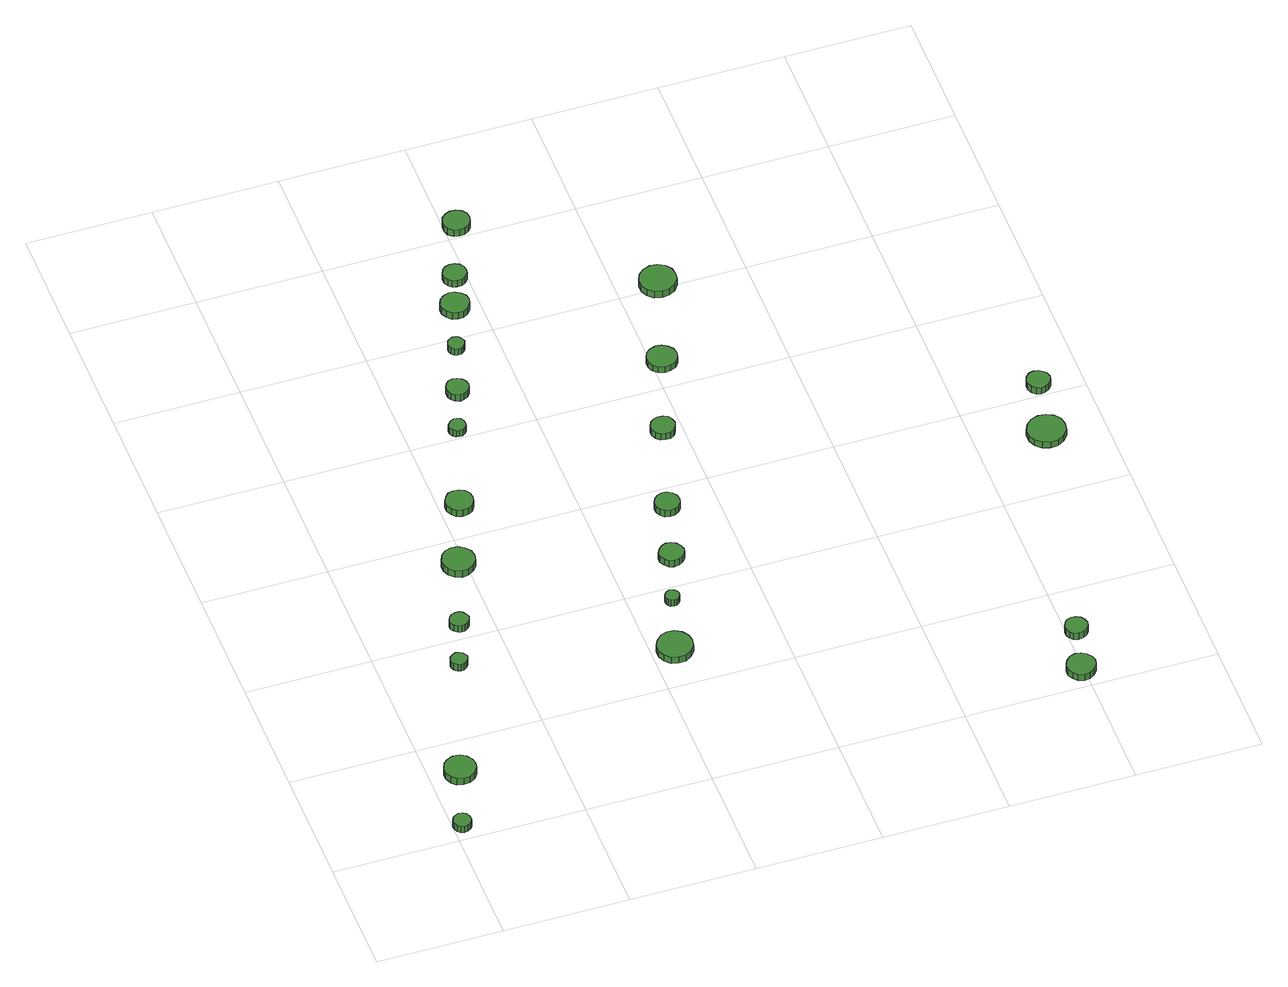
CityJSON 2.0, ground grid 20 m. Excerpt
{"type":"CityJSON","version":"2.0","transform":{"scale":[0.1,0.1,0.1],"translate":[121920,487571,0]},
"CityObjects":{
"tree1":{"type":"SolitaryVegetationObject","attributes":{"function":"something"},"geometry":[{"type":"MultiSurface","lod":"1","boundaries":[[[0,1,2,3,4,5,6,7,8,9,10,11,12,13,14]],[[15,16,17,18,19,20,21,22,23,24,25,26,27,28,29]],[[0,29,28,1]],[[1,28,27,2]],[[2,27,26,3]],[[3,26,25,4]],[[4,25,24,5]],[[5,24,23,6]],[[6,23,22,7]],[[7,22,21,8]],[[8,21,20,9]],[[9,20,19,10]],[[10,19,18,11]],[[11,18,17,12]],[[12,17,16,13]],[[13,16,15,14]],[[14,15,29,0]]]}]},
"tree2":{"type":"SolitaryVegetationObject","attributes":{"function":"something"},"geometry":[{"type":"MultiSurface","lod":"1","boundaries":[[[30,31,32,33,34,35,36,37,38,39,40,41,42,43,44]],[[45,46,47,48,49,50,51,52,53,54,55,56,57,58,59]],[[30,59,58,31]],[[31,58,57,32]],[[32,57,56,33]],[[33,56,55,34]],[[34,55,54,35]],[[35,54,53,36]],[[36,53,52,37]],[[37,52,51,38]],[[38,51,50,39]],[[39,50,49,40]],[[40,49,48,41]],[[41,48,47,42]],[[42,47,46,43]],[[43,46,45,44]],[[44,45,59,30]]]}]},
"tree3":{"type":"SolitaryVegetationObject","attributes":{"function":"something"},"geometry":[{"type":"MultiSurface","lod":"1","boundaries":[[[60,61,62,63,64,65,66,67,68,69,70,71,72,73,74]],[[75,76,77,78,79,80,81,82,83,84,85,86,87,88,89]],[[60,89,88,61]],[[61,88,87,62]],[[62,87,86,63]],[[63,86,85,64]],[[64,85,84,65]],[[65,84,83,66]],[[66,83,82,67]],[[67,82,81,68]],[[68,81,80,69]],[[69,80,79,70]],[[70,79,78,71]],[[71,78,77,72]],[[72,77,76,73]],[[73,76,75,74]],[[74,75,89,60]]]}]},
"tree4":{"type":"SolitaryVegetationObject","attributes":{"function":"something"},"geometry":[{"type":"MultiSurface","lod":"1","boundaries":[[[90,91,92,93,94,95,96,97,98,99,100,101,102,103,104]],[[105,106,107,108,109,110,111,112,113,114,115,116,117,118,119]],[[90,119,118,91]],[[91,118,117,92]],[[92,117,116,93]],[[93,116,115,94]],[[94,115,114,95]],[[95,114,113,96]],[[96,113,112,97]],[[97,112,111,98]],[[98,111,110,99]],[[99,110,109,100]],[[100,109,108,101]],[[101,108,107,102]],[[102,107,106,103]],[[103,106,105,104]],[[104,105,119,90]]]}]},
"tree5":{"type":"SolitaryVegetationObject","attributes":{"function":"something"},"geometry":[{"type":"MultiSurface","lod":"1","boundaries":[[[120,121,122,123,124,125,126,127,128,129,130,131,132,133,134]],[[135,136,137,138,139,140,141,142,143,144,145,146,147,148,149]],[[120,149,148,121]],[[121,148,147,122]],[[122,147,146,123]],[[123,146,145,124]],[[124,145,144,125]],[[125,144,143,126]],[[126,143,142,127]],[[127,142,141,128]],[[128,141,140,129]],[[129,140,139,130]],[[130,139,138,131]],[[131,138,137,132]],[[132,137,136,133]],[[133,136,135,134]],[[134,135,149,120]]]}]},
"tree6":{"type":"SolitaryVegetationObject","attributes":{"function":"something"},"geometry":[{"type":"MultiSurface","lod":"1","boundaries":[[[150,151,152,153,154,155,156,157,158,159,160,161,162,163,164]],[[165,166,167,168,169,170,171,172,173,174,175,176,177,178,179]],[[150,179,178,151]],[[151,178,177,152]],[[152,177,176,153]],[[153,176,175,154]],[[154,175,174,155]],[[155,174,173,156]],[[156,173,172,157]],[[157,172,171,158]],[[158,171,170,159]],[[159,170,169,160]],[[160,169,168,161]],[[161,168,167,162]],[[162,167,166,163]],[[163,166,165,164]],[[164,165,179,150]]]}]},
"tree7":{"type":"SolitaryVegetationObject","attributes":{"function":"something"},"geometry":[{"type":"MultiSurface","lod":"1","boundaries":[[[180,181,182,183,184,185,186,187,188,189,190,191,192,193,194]],[[195,196,197,198,199,200,201,202,203,204,205,206,207,208,209]],[[180,209,208,181]],[[181,208,207,182]],[[182,207,206,183]],[[183,206,205,184]],[[184,205,204,185]],[[185,204,203,186]],[[186,203,202,187]],[[187,202,201,188]],[[188,201,200,189]],[[189,200,199,190]],[[190,199,198,191]],[[191,198,197,192]],[[192,197,196,193]],[[193,196,195,194]],[[194,195,209,180]]]}]},
"tree8":{"type":"SolitaryVegetationObject","attributes":{"function":"something"},"geometry":[{"type":"MultiSurface","lod":"1","boundaries":[[[210,211,212,213,214,215,216,217,218,219,220,221,222,223,224]],[[225,226,227,228,229,230,231,232,233,234,235,236,237,238,239]],[[210,239,238,211]],[[211,238,237,212]],[[212,237,236,213]],[[213,236,235,214]],[[214,235,234,215]],[[215,234,233,216]],[[216,233,232,217]],[[217,232,231,218]],[[218,231,230,219]],[[219,230,229,220]],[[220,229,228,221]],[[221,228,227,222]],[[222,227,226,223]],[[223,226,225,224]],[[224,225,239,210]]]}]},
"tree9":{"type":"SolitaryVegetationObject","attributes":{"function":"something"},"geometry":[{"type":"MultiSurface","lod":"1","boundaries":[[[240,241,242,243,244,245,246,247,248,249,250,251,252,253,254]],[[255,256,257,258,259,260,261,262,263,264,265,266,267,268,269]],[[240,269,268,241]],[[241,268,267,242]],[[242,267,266,243]],[[243,266,265,244]],[[244,265,264,245]],[[245,264,263,246]],[[246,263,262,247]],[[247,262,261,248]],[[248,261,260,249]],[[249,260,259,250]],[[250,259,258,251]],[[251,258,257,252]],[[252,257,256,253]],[[253,256,255,254]],[[254,255,269,240]]]}]},
"tree10":{"type":"SolitaryVegetationObject","attributes":{"function":"something"},"geometry":[{"type":"MultiSurface","lod":"1","boundaries":[[[270,271,272,273,274,275,276,277,278,279,280,281,282,283,284]],[[285,286,287,288,289,290,291,292,293,294,295,296,297,298,299]],[[270,299,298,271]],[[271,298,297,272]],[[272,297,296,273]],[[273,296,295,274]],[[274,295,294,275]],[[275,294,293,276]],[[276,293,292,277]],[[277,292,291,278]],[[278,291,290,279]],[[279,290,289,280]],[[280,289,288,281]],[[281,288,287,282]],[[282,287,286,283]],[[283,286,285,284]],[[284,285,299,270]]]}]},
"tree11":{"type":"SolitaryVegetationObject","attributes":{"function":"something"},"geometry":[{"type":"MultiSurface","lod":"1","boundaries":[[[300,301,302,303,304,305,306,307,308,309,310,311,312,313,314]],[[315,316,317,318,319,320,321,322,323,324,325,326,327,328,329]],[[300,329,328,301]],[[301,328,327,302]],[[302,327,326,303]],[[303,326,325,304]],[[304,325,324,305]],[[305,324,323,306]],[[306,323,322,307]],[[307,322,321,308]],[[308,321,320,309]],[[309,320,319,310]],[[310,319,318,311]],[[311,318,317,312]],[[312,317,316,313]],[[313,316,315,314]],[[314,315,329,300]]]}]},
"tree12":{"type":"SolitaryVegetationObject","attributes":{"function":"something"},"geometry":[{"type":"MultiSurface","lod":"1","boundaries":[[[330,331,332,333,334,335,336,337,338,339,340,341,342,343,344]],[[345,346,347,348,349,350,351,352,353,354,355,356,357,358,359]],[[330,359,358,331]],[[331,358,357,332]],[[332,357,356,333]],[[333,356,355,334]],[[334,355,354,335]],[[335,354,353,336]],[[336,353,352,337]],[[337,352,351,338]],[[338,351,350,339]],[[339,350,349,340]],[[340,349,348,341]],[[341,348,347,342]],[[342,347,346,343]],[[343,346,345,344]],[[344,345,359,330]]]}]},
"tree13":{"type":"SolitaryVegetationObject","attributes":{"function":"something"},"geometry":[{"type":"MultiSurface","lod":"1","boundaries":[[[360,361,362,363,364,365,366,367,368,369,370,371,372,373,374]],[[375,376,377,378,379,380,381,382,383,384,385,386,387,388,389]],[[360,389,388,361]],[[361,388,387,362]],[[362,387,386,363]],[[363,386,385,364]],[[364,385,384,365]],[[365,384,383,366]],[[366,383,382,367]],[[367,382,381,368]],[[368,381,380,369]],[[369,380,379,370]],[[370,379,378,371]],[[371,378,377,372]],[[372,377,376,373]],[[373,376,375,374]],[[374,375,389,360]]]}]},
"tree14":{"type":"SolitaryVegetationObject","attributes":{"function":"something"},"geometry":[{"type":"MultiSurface","lod":"1","boundaries":[[[390,391,392,393,394,395,396,397,398,399,400,401,402,403,404]],[[405,406,407,408,409,410,411,412,413,414,415,416,417,418,419]],[[390,419,418,391]],[[391,418,417,392]],[[392,417,416,393]],[[393,416,415,394]],[[394,415,414,395]],[[395,414,413,396]],[[396,413,412,397]],[[397,412,411,398]],[[398,411,410,399]],[[399,410,409,400]],[[400,409,408,401]],[[401,408,407,402]],[[402,407,406,403]],[[403,406,405,404]],[[404,405,419,390]]]}]},
"tree15":{"type":"SolitaryVegetationObject","attributes":{"function":"something"},"geometry":[{"type":"MultiSurface","lod":"1","boundaries":[[[420,421,422,423,424,425,426,427,428,429,430,431,432,433,434]],[[435,436,437,438,439,440,441,442,443,444,445,446,447,448,449]],[[420,449,448,421]],[[421,448,447,422]],[[422,447,446,423]],[[423,446,445,424]],[[424,445,444,425]],[[425,444,443,426]],[[426,443,442,427]],[[427,442,441,428]],[[428,441,440,429]],[[429,440,439,430]],[[430,439,438,431]],[[431,438,437,432]],[[432,437,436,433]],[[433,436,435,434]],[[434,435,449,420]]]}]},
"tree16":{"type":"SolitaryVegetationObject","attributes":{"function":"something"},"geometry":[{"type":"MultiSurface","lod":"1","boundaries":[[[450,451,452,453,454,455,456,457,458,459,460,461,462,463,464]],[[465,466,467,468,469,470,471,472,473,474,475,476,477,478,479]],[[450,479,478,451]],[[451,478,477,452]],[[452,477,476,453]],[[453,476,475,454]],[[454,475,474,455]],[[455,474,473,456]],[[456,473,472,457]],[[457,472,471,458]],[[458,471,470,459]],[[459,470,469,460]],[[460,469,468,461]],[[461,468,467,462]],[[462,467,466,463]],[[463,466,465,464]],[[464,465,479,450]]]}]},
"tree17":{"type":"SolitaryVegetationObject","attributes":{"function":"something"},"geometry":[{"type":"MultiSurface","lod":"1","boundaries":[[[480,481,482,483,484,485,486,487,488,489,490,491,492,493,494]],[[495,496,497,498,499,500,501,502,503,504,505,506,507,508,509]],[[480,509,508,481]],[[481,508,507,482]],[[482,507,506,483]],[[483,506,505,484]],[[484,505,504,485]],[[485,504,503,486]],[[486,503,502,487]],[[487,502,501,488]],[[488,501,500,489]],[[489,500,499,490]],[[490,499,498,491]],[[491,498,497,492]],[[492,497,496,493]],[[493,496,495,494]],[[494,495,509,480]]]}]},
"tree18":{"type":"SolitaryVegetationObject","attributes":{"function":"something"},"geometry":[{"type":"MultiSurface","lod":"1","boundaries":[[[510,511,512,513,514,515,516,517,518,519,520,521,522,523,524]],[[525,526,527,528,529,530,531,532,533,534,535,536,537,538,539]],[[510,539,538,511]],[[511,538,537,512]],[[512,537,536,513]],[[513,536,535,514]],[[514,535,534,515]],[[515,534,533,516]],[[516,533,532,517]],[[517,532,531,518]],[[518,531,530,519]],[[519,530,529,520]],[[520,529,528,521]],[[521,528,527,522]],[[522,527,526,523]],[[523,526,525,524]],[[524,525,539,510]]]}]},
"tree19":{"type":"SolitaryVegetationObject","attributes":{"function":"something"},"geometry":[{"type":"MultiSurface","lod":"1","boundaries":[[[540,541,542,543,544,545,546,547,548,549,550,551,552,553,554]],[[555,556,557,558,559,560,561,562,563,564,565,566,567,568,569]],[[540,569,568,541]],[[541,568,567,542]],[[542,567,566,543]],[[543,566,565,544]],[[544,565,564,545]],[[545,564,563,546]],[[546,563,562,547]],[[547,562,561,548]],[[548,561,560,549]],[[549,560,559,550]],[[550,559,558,551]],[[551,558,557,552]],[[552,557,556,553]],[[553,556,555,554]],[[554,555,569,540]]]}]},
"tree20":{"type":"SolitaryVegetationObject","attributes":{"function":"something"},"geometry":[{"type":"MultiSurface","lod":"1","boundaries":[[[570,571,572,573,574,575,576,577,578,579,580,581,582,583,584]],[[585,586,587,588,589,590,591,592,593,594,595,596,597,598,599]],[[570,599,598,571]],[[571,598,597,572]],[[572,597,596,573]],[[573,596,595,574]],[[574,595,594,575]],[[575,594,593,576]],[[576,593,592,577]],[[577,592,591,578]],[[578,591,590,579]],[[579,590,589,580]],[[580,589,588,581]],[[581,588,587,582]],[[582,587,586,583]],[[583,586,585,584]],[[584,585,599,570]]]}]},
"tree21":{"type":"SolitaryVegetationObject","attributes":{"function":"something"},"geometry":[{"type":"MultiSurface","lod":"1","boundaries":[[[600,601,602,603,604,605,606,607,608,609,610,611,612,613,614]],[[615,616,617,618,619,620,621,622,623,624,625,626,627,628,629]],[[600,629,628,601]],[[601,628,627,602]],[[602,627,626,603]],[[603,626,625,604]],[[604,625,624,605]],[[605,624,623,606]],[[606,623,622,607]],[[607,622,621,608]],[[608,621,620,609]],[[609,620,619,610]],[[610,619,618,611]],[[611,618,617,612]],[[612,617,616,613]],[[613,616,615,614]],[[614,615,629,600]]]}]},
"tree22":{"type":"SolitaryVegetationObject","attributes":{"function":"something"},"geometry":[{"type":"MultiSurface","lod":"1","boundaries":[[[630,631,632,633,634,635,636,637,638,639,640,641,642,643,644]],[[645,646,647,648,649,650,651,652,653,654,655,656,657,658,659]],[[630,659,658,631]],[[631,658,657,632]],[[632,657,656,633]],[[633,656,655,634]],[[634,655,654,635]],[[635,654,653,636]],[[636,653,652,637]],[[637,652,651,638]],[[638,651,650,639]],[[639,650,649,640]],[[640,649,648,641]],[[641,648,647,642]],[[642,647,646,643]],[[643,646,645,644]],[[644,645,659,630]]]}]},
"tree23":{"type":"SolitaryVegetationObject","attributes":{"function":"something"},"geometry":[{"type":"MultiSurface","lod":"1","boundaries":[[[660,661,662,663,664,665,666,667,668,669,670,671,672,673,674]],[[675,676,677,678,679,680,681,682,683,684,685,686,687,688,689]],[[660,689,688,661]],[[661,688,687,662]],[[662,687,686,663]],[[663,686,685,664]],[[664,685,684,665]],[[665,684,683,666]],[[666,683,682,667]],[[667,682,681,668]],[[668,681,680,669]],[[669,680,679,670]],[[670,679,678,671]],[[671,678,677,672]],[[672,677,676,673]],[[673,676,675,674]],[[674,675,689,660]]]}]}
},
"vertices":[
[28,27,16],[27,33,16],[24,38,16],[19,41,16],[13,42,16],[7,40,16],[3,36,16],[0,30,16],[0,25,16],[3,19,16],[7,15,16],[13,13,16],[19,14,16],[24,17,16],[27,22,16],[27,22,3],[24,17,3],[19,14,3],[13,13,3],[7,15,3],[3,19,3],[0,25,3],[0,30,3],[3,36,3],[7,40,3],[13,42,3],[19,41,3],[24,38,3],[27,33,3],[28,27,3],
[72,133,17],[70,143,17],[64,151,17],[55,157,17],[44,158,17],[34,154,17],[27,148,17],[23,138,17],[23,128,17],[27,118,17],[34,111,17],[44,108,17],[55,109,17],[64,114,17],[70,123,17],[70,123,4],[64,114,4],[55,109,4],[44,108,4],[34,111,4],[27,118,4],[23,128,4],[23,138,4],[27,148,4],[34,154,4],[44,158,4],[55,157,4],[64,151,4],[70,143,4],[72,133,4],
[135,351,15],[133,356,15],[130,360,15],[125,363,15],[120,364,15],[115,362,15],[110,358,15],[108,353,15],[108,348,15],[110,343,15],[115,339,15],[120,337,15],[125,338,15],[130,341,15],[133,345,15],[133,345,2],[130,341,2],[125,338,2],[120,337,2],[115,339,2],[110,343,2],[108,348,2],[108,353,2],[110,358,2],[115,362,2],[120,364,2],[125,363,2],[130,360,2],[133,356,2],[135,351,2],
[164,428,16],[162,434,16],[158,440,16],[153,443,16],[147,443,16],[141,441,16],[136,437,16],[133,431,16],[133,425,16],[136,419,16],[141,415,16],[147,413,16],[153,414,16],[158,417,16],[162,422,16],[162,422,3],[158,417,3],[153,414,3],[147,413,3],[141,415,3],[136,419,3],[133,425,3],[133,431,3],[136,437,3],[141,441,3],[147,443,3],[153,443,3],[158,440,3],[162,434,3],[164,428,3],
[214,547,17],[212,558,17],[205,566,17],[196,572,17],[185,573,17],[175,570,17],[167,562,17],[163,552,17],[163,542,17],[167,532,17],[175,525,17],[185,521,17],[196,522,17],[205,528,17],[212,536,17],[212,536,4],[205,528,4],[196,522,4],[185,521,4],[175,525,4],[167,532,4],[163,542,4],[163,552,4],[167,562,4],[175,570,4],[185,573,4],[196,572,4],[205,566,4],[212,558,4],[214,547,4],
[252,665,16],[250,674,16],[245,681,16],[237,685,16],[228,686,16],[219,684,16],[213,677,16],[209,669,16],[209,660,16],[213,652,16],[219,646,16],[228,643,16],[237,644,16],[245,648,16],[250,656,16],[250,656,3],[245,648,3],[237,644,3],[228,643,3],[219,646,3],[213,652,3],[209,660,3],[209,669,3],[213,677,3],[219,684,3],[228,686,3],[237,685,3],[245,681,3],[250,674,3],[252,665,3],
[463,273,16],[461,284,16],[454,294,16],[444,300,16],[432,301,16],[421,297,16],[413,289,16],[408,279,16],[408,267,16],[413,256,16],[421,248,16],[432,245,16],[444,246,16],[454,252,16],[461,261,16],[461,261,3],[454,252,3],[444,246,3],[432,245,3],[421,248,3],[413,256,3],[408,267,3],[408,279,3],[413,289,3],[421,297,3],[432,301,3],[444,300,3],[454,294,3],[461,284,3],[463,273,3],
[293,817,15],[292,822,15],[289,827,15],[284,829,15],[279,830,15],[274,828,15],[270,824,15],[267,820,15],[267,814,15],[270,809,15],[274,805,15],[279,804,15],[284,804,15],[289,807,15],[292,811,15],[292,811,2],[289,807,2],[284,804,2],[279,804,2],[274,805,2],[270,809,2],[267,814,2],[267,820,2],[270,824,2],[274,828,2],[279,830,2],[284,829,2],[289,827,2],[292,822,2],[293,817,2],
[324,891,16],[322,898,16],[318,904,16],[311,908,16],[304,909,16],[297,907,16],[292,902,16],[289,895,16],[289,887,16],[292,881,16],[297,876,16],[304,873,16],[311,874,16],[318,878,16],[322,884,16],[322,884,3],[318,878,3],[311,874,3],[304,873,3],[297,876,3],[292,881,3],[289,887,3],[289,895,3],[292,902,3],[297,907,3],[304,909,3],[311,908,3],[318,904,3],[322,898,3],[324,891,3],
[477,373,15],[476,377,15],[473,381,15],[469,383,15],[465,384,15],[460,382,15],[457,379,15],[455,375,15],[455,370,15],[457,366,15],[460,363,15],[465,362,15],[469,362,15],[473,365,15],[476,368,15],[476,368,2],[473,365,2],[469,362,2],[465,362,2],[460,363,2],[457,366,2],[455,370,2],[455,375,2],[457,379,2],[460,382,2],[465,384,2],[469,383,2],[473,381,2],[476,377,2],[477,373,2],
[348,979,16],[346,984,16],[343,989,16],[339,991,16],[333,992,16],[328,990,16],[324,987,16],[322,982,16],[322,976,16],[324,971,16],[328,968,16],[333,966,16],[339,966,16],[343,969,16],[346,974,16],[346,974,3],[343,969,3],[339,966,3],[333,966,3],[328,968,3],[324,971,3],[322,976,3],[322,982,3],[324,987,3],[328,990,3],[333,992,3],[339,991,3],[343,989,3],[346,984,3],[348,979,3],
[514,458,16],[512,466,16],[507,473,16],[500,477,16],[492,478,16],[485,475,16],[479,470,16],[475,462,16],[475,454,16],[479,447,16],[485,441,16],[492,439,16],[500,440,16],[507,444,16],[512,450,16],[512,450,3],[507,444,3],[500,440,3],[492,439,3],[485,441,3],[479,447,3],[475,454,3],[475,462,3],[479,470,3],[485,475,3],[492,478,3],[500,477,3],[507,473,3],[512,466,3],[514,458,3],
[383,1059,17],[381,1068,17],[375,1075,17],[367,1080,17],[358,1081,17],[349,1078,17],[342,1072,17],[338,1063,17],[338,1054,17],[342,1046,17],[349,1039,17],[358,1037,17],[367,1037,17],[375,1042,17],[381,1050,17],[381,1050,4],[375,1042,4],[367,1037,4],[358,1037,4],[349,1039,4],[342,1046,4],[338,1054,4],[338,1063,4],[342,1072,4],[349,1078,4],[358,1081,4],[367,1080,4],[375,1075,4],[381,1068,4],[383,1059,4],
[543,560,16],[541,568,16],[536,575,16],[529,579,16],[521,580,16],[513,577,16],[507,572,16],[504,564,16],[504,556,16],[507,549,16],[513,543,16],[521,541,16],[529,542,16],[536,546,16],[541,552,16],[541,552,3],[536,546,3],[529,542,3],[521,541,3],[513,543,3],[507,549,3],[504,556,3],[504,564,3],[507,572,3],[513,577,3],[521,580,3],[529,579,3],[536,575,3],[541,568,3],[543,560,3],
[399,1120,16],[398,1127,16],[393,1134,16],[387,1137,16],[379,1138,16],[372,1136,16],[366,1131,16],[363,1124,16],[363,1116,16],[366,1109,16],[372,1104,16],[379,1102,16],[387,1102,16],[393,1106,16],[398,1112,16],[398,1112,3],[393,1106,3],[387,1102,3],[379,1102,3],[372,1104,3],[366,1109,3],[363,1116,3],[363,1124,3],[366,1131,3],[372,1136,3],[379,1138,3],[387,1137,3],[393,1134,3],[398,1127,3],[399,1120,3],
[588,712,18],[586,720,18],[582,727,18],[575,730,18],[567,731,18],[560,729,18],[554,724,18],[550,716,18],[550,709,18],[554,701,18],[560,696,18],[567,694,18],[575,694,18],[582,698,18],[586,705,18],[586,705,5],[582,698,5],[575,694,5],[567,694,5],[560,696,5],[554,701,5],[550,709,5],[550,716,5],[554,724,5],[560,729,5],[567,731,5],[575,730,5],[582,727,5],[586,720,5],[588,712,5],
[440,1221,18],[438,1230,18],[433,1237,18],[425,1241,18],[416,1242,18],[408,1239,18],[401,1233,18],[398,1225,18],[398,1216,18],[401,1208,18],[408,1202,18],[416,1200,18],[425,1201,18],[433,1205,18],[438,1212,18],[438,1212,5],[433,1205,5],[425,1201,5],[416,1200,5],[408,1202,5],[401,1208,5],[398,1216,5],[398,1225,5],[401,1233,5],[408,1239,5],[416,1242,5],[425,1241,5],[433,1237,5],[438,1230,5],[440,1221,5],
[638,848,20],[636,857,20],[630,865,20],[621,870,20],[612,871,20],[602,868,20],[595,862,20],[591,853,20],[591,843,20],[595,834,20],[602,828,20],[612,825,20],[621,826,20],[630,830,20],[636,838,20],[636,838,8],[630,830,8],[621,826,8],[612,825,8],[602,828,8],[595,834,8],[591,843,8],[591,853,8],[595,862,8],[602,868,8],[612,871,8],[621,870,8],[630,865,8],[636,857,8],[638,848,8],
[690,1002,23],[688,1014,23],[681,1024,23],[670,1030,23],[659,1031,23],[647,1027,23],[638,1019,23],[633,1008,23],[633,996,23],[638,985,23],[647,977,23],[659,974,23],[670,975,23],[681,981,23],[688,991,23],[688,991,10],[681,981,10],[670,975,10],[659,974,10],[647,977,10],[638,985,10],[633,996,10],[633,1008,10],[638,1019,10],[647,1027,10],[659,1031,10],[670,1030,10],[681,1024,10],[688,1014,10],[690,1002,10],
[1017,32,19],[1015,41,19],[1009,49,19],[1001,54,19],[992,55,19],[983,52,19],[976,45,19],[972,37,19],[972,27,19],[976,19,19],[983,12,19],[992,9,19],[1001,10,19],[1009,15,19],[1015,23,19],[1015,23,6],[1009,15,6],[1001,10,6],[992,9,6],[983,12,6],[976,19,6],[972,27,6],[972,37,6],[976,45,6],[983,52,6],[992,55,6],[1001,54,6],[1009,49,6],[1015,41,6],[1017,32,6],
[1031,109,22],[1029,116,22],[1025,122,22],[1019,125,22],[1011,126,22],[1004,124,22],[999,119,22],[996,112,22],[996,105,22],[999,98,22],[1004,93,22],[1011,91,22],[1019,92,22],[1025,96,22],[1029,101,22],[1029,101,9],[1025,96,9],[1019,92,9],[1011,91,9],[1004,93,9],[999,98,9],[996,105,9],[996,112,9],[999,119,9],[1004,124,9],[1011,126,9],[1019,125,9],[1025,122,9],[1029,116,9],[1031,109,9],
[1134,508,29],[1132,520,29],[1124,530,29],[1113,536,29],[1101,537,29],[1089,533,29],[1080,525,29],[1075,514,29],[1075,501,29],[1080,490,29],[1089,482,29],[1101,478,29],[1113,479,29],[1124,485,29],[1132,495,29],[1132,495,17],[1124,485,17],[1113,479,17],[1101,478,17],[1089,482,17],[1080,490,17],[1075,501,17],[1075,514,17],[1080,525,17],[1089,533,17],[1101,537,17],[1113,536,17],[1124,530,17],[1132,520,17],[1134,508,17],
[1145,608,31],[1143,615,31],[1138,621,31],[1132,625,31],[1124,626,31],[1117,624,31],[1111,618,31],[1108,611,31],[1108,604,31],[1111,597,31],[1117,591,31],[1124,589,31],[1132,590,31],[1138,594,31],[1143,600,31],[1143,600,18],[1138,594,18],[1132,590,18],[1124,589,18],[1117,591,18],[1111,597,18],[1108,604,18],[1108,611,18],[1111,618,18],[1117,624,18],[1124,626,18],[1132,625,18],[1138,621,18],[1143,615,18],[1145,608,18]
]}
